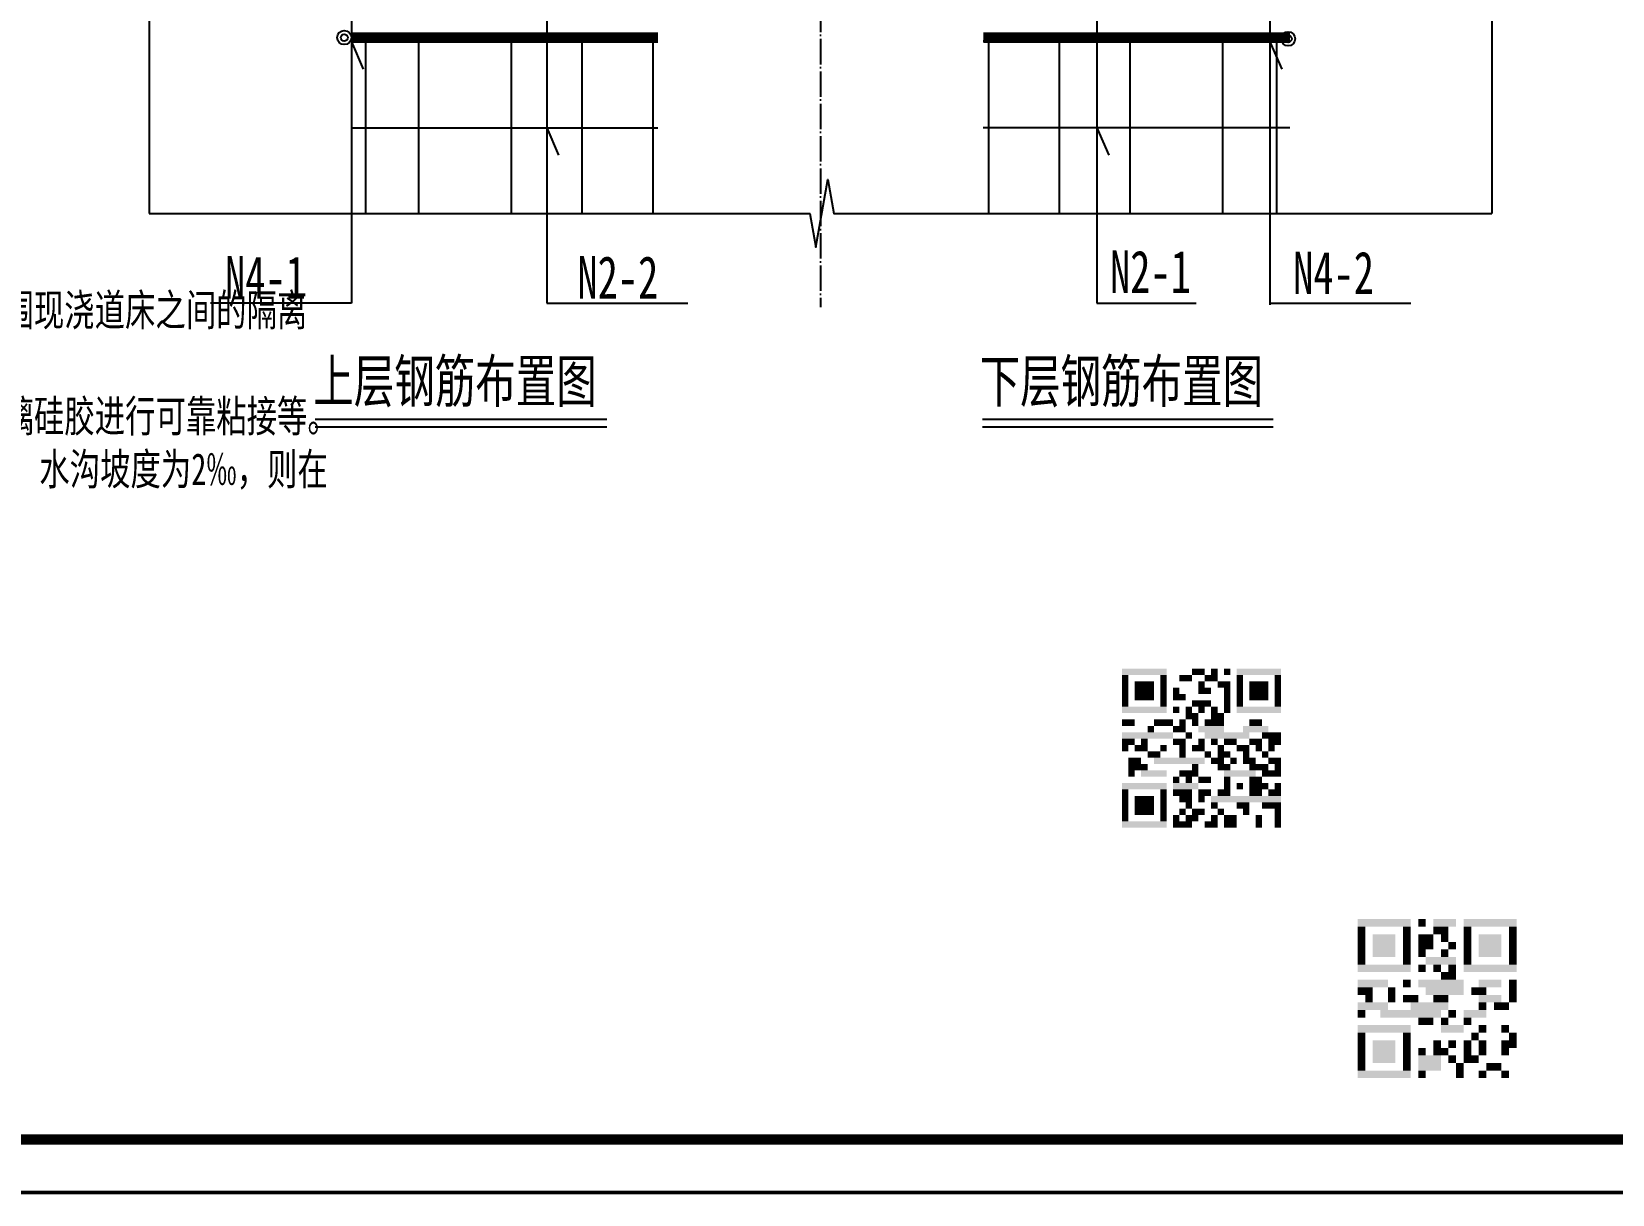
# Model space of a CAD drawing. Header units: millimetres. Extents: x -1537 to 20523, y -39880 to -29629.
# Drawn here: x 9872 to 14343, y -39880 to -36590 of the extents above; entities that cross this region are included whole.
import ezdxf
from ezdxf.enums import TextEntityAlignment as Align

# ---------------------------------------------------------------- set-up
doc = ezdxf.new("R2010")
doc.units = ezdxf.units.MM
doc.linetypes.add('ACAD_ISO04W100', pattern=[30.5, 24, -3, 0.5, -3])
for name, color, linetype in [('Axes', 7, 'ACAD_ISO04W100'), ('BZ', 7, 'Continuous'), ('GesoftDrawFrameFrameBlockLayer', 7, 'Continuous'), ('GesoftDrawFrameInLineLayer', 85, 'Continuous'), ('GesoftDrawFrameOutLineLayer', 180, 'Continuous'), ('GesoftDrawFrameTitleLayer', 7, 'Continuous'), ('Wall-混凝土墙', 200, 'Continuous'), ('Z☆09 辅助线', 60, 'Continuous'), ('尺寸标注', 7, 'Continuous'), ('标注', 3, 'Continuous'), ('钢筋', 4, 'Continuous')]:
    doc.layers.add(name, color=color, linetype=linetype)
doc.styles.add('宋体样式', font='SimSun.ttf', dxfattribs={"width": 0.8})
doc.styles.add('宋体样式宽度0.7', font='SimSun.ttf', dxfattribs={"width": 0.7})
doc.styles.add('条形码', font='BC_C39.FBC', dxfattribs={"height": 11})

# ---------------------------------------------------------------- blocks, each defined once
blk = doc.blocks.new('0.75_ffb4e8d4558ec0704e1d2cd9ca1a2cbc')
at = {"layer": 'GesoftDrawFrameInLineLayer', "color": 0, "const_width": 1}
blk.add_lwpolyline([(0, 0), (0, 287), (-705, 287), (-705, 0), (0, 0)], dxfattribs=at)
at = {"layer": 'GesoftDrawFrameOutLineLayer', "color": 0, "const_width": 0.35}
blk.add_lwpolyline([(5, -5), (5, 292), (-730, 292), (-730, -5), (5, -5)], dxfattribs=at)
blk = doc.blocks.new('GESOFT00000000NEW_049a35bf7f0736cc4250df00ece10f93_ffb4e8d4558ec0704e1d2cd9ca1a2cbc_2e1cf7a908f61d0b50dc33cccab90907')
at = {"color": 0}
for points in [[(-247.07, 44.41), (-242.87, 44.41), (-247.07, 43.81), (-242.87, 43.81)], [(-247.07, 43.81), (-246.47, 43.81), (-247.07, 43.21), (-246.47, 43.21)], [(-243.47, 43.81), (-242.87, 43.81), (-243.47, 43.21), (-242.87, 43.21)], [(-241.67, 43.81), (-240.47, 43.81), (-241.67, 43.21), (-240.47, 43.21)], [(-240.47, 44.41), (-239.27, 44.41), (-240.47, 43.81), (-239.27, 43.81)], [(-239.27, 43.81), (-238.07, 43.81), (-239.27, 43.21), (-238.07, 43.21)], [(-238.67, 44.41), (-238.07, 44.41), (-238.67, 43.81), (-238.07, 43.81)], [(-237.47, 44.41), (-236.87, 44.41), (-237.47, 43.81), (-236.87, 43.81)], [(-236.27, 44.41), (-232.07, 44.41), (-236.27, 43.81), (-232.07, 43.81)], [(-236.27, 43.81), (-235.67, 43.81), (-236.27, 43.21), (-235.67, 43.21)], [(-232.67, 43.81), (-232.07, 43.81), (-232.67, 43.21), (-232.07, 43.21)], [(-247.07, 43.21), (-246.47, 43.21), (-247.07, 42.61), (-246.47, 42.61)], [(-247.07, 42.61), (-246.47, 42.61), (-247.07, 42.01), (-246.47, 42.01)], [(-247.07, 42.01), (-246.47, 42.01), (-247.07, 41.41), (-246.47, 41.41)], [(-245.87, 43.21), (-244.07, 43.21), (-245.87, 42.61), (-244.07, 42.61)], [(-245.87, 42.61), (-244.07, 42.61), (-245.87, 42.01), (-244.07, 42.01)], [(-245.87, 42.01), (-244.07, 42.01), (-245.87, 41.41), (-244.07, 41.41)], [(-243.47, 43.21), (-242.87, 43.21), (-243.47, 42.61), (-242.87, 42.61)], [(-243.47, 42.61), (-242.87, 42.61), (-243.47, 42.01), (-242.87, 42.01)], [(-243.47, 42.01), (-242.87, 42.01), (-243.47, 41.41), (-242.87, 41.41)], [(-242.27, 42.61), (-241.67, 42.61), (-242.27, 42.01), (-241.67, 42.01)], [(-242.27, 42.01), (-241.07, 42.01), (-242.27, 41.41), (-241.07, 41.41)], [(-239.87, 43.21), (-239.27, 43.21), (-239.87, 42.61), (-239.27, 42.61)], [(-239.87, 42.61), (-238.67, 42.61), (-239.87, 42.01), (-238.67, 42.01)], [(-238.07, 43.21), (-236.87, 43.21), (-238.07, 42.61), (-236.87, 42.61)], [(-237.47, 42.61), (-236.87, 42.61), (-237.47, 42.01), (-236.87, 42.01)], [(-237.47, 42.01), (-236.87, 42.01), (-237.47, 41.41), (-236.87, 41.41)], [(-236.27, 43.21), (-235.67, 43.21), (-236.27, 42.61), (-235.67, 42.61)], [(-236.27, 42.61), (-235.67, 42.61), (-236.27, 42.01), (-235.67, 42.01)], [(-236.27, 42.01), (-235.67, 42.01), (-236.27, 41.41), (-235.67, 41.41)], [(-235.07, 43.21), (-233.27, 43.21), (-235.07, 42.61), (-233.27, 42.61)], [(-235.07, 42.61), (-233.27, 42.61), (-235.07, 42.01), (-233.27, 42.01)], [(-235.07, 42.01), (-233.27, 42.01), (-235.07, 41.41), (-233.27, 41.41)], [(-232.67, 43.21), (-232.07, 43.21), (-232.67, 42.61), (-232.07, 42.61)], [(-232.67, 42.61), (-232.07, 42.61), (-232.67, 42.01), (-232.07, 42.01)], [(-232.67, 42.01), (-232.07, 42.01), (-232.67, 41.41), (-232.07, 41.41)], [(-247.07, 41.41), (-246.47, 41.41), (-247.07, 40.81), (-246.47, 40.81)], [(-247.07, 40.81), (-242.87, 40.81), (-247.07, 40.21), (-242.87, 40.21)], [(-243.47, 41.41), (-242.87, 41.41), (-243.47, 40.81), (-242.87, 40.81)], [(-242.27, 40.81), (-241.67, 40.81), (-242.27, 40.21), (-241.67, 40.21)], [(-241.07, 40.81), (-240.47, 40.81), (-241.07, 40.21), (-240.47, 40.21)], [(-240.47, 41.41), (-238.67, 41.41), (-240.47, 40.81), (-238.67, 40.81)], [(-239.87, 40.81), (-239.27, 40.81), (-239.87, 40.21), (-239.27, 40.21)], [(-238.67, 40.81), (-238.07, 40.81), (-238.67, 40.21), (-238.07, 40.21)], [(-237.47, 41.41), (-236.87, 41.41), (-237.47, 40.81), (-236.87, 40.81)], [(-237.47, 40.81), (-236.87, 40.81), (-237.47, 40.21), (-236.87, 40.21)], [(-236.27, 41.41), (-235.67, 41.41), (-236.27, 40.81), (-235.67, 40.81)], [(-236.27, 40.81), (-232.07, 40.81), (-236.27, 40.21), (-232.07, 40.21)], [(-232.67, 41.41), (-232.07, 41.41), (-232.67, 40.81), (-232.07, 40.81)], [(-247.07, 39.61), (-245.87, 39.61), (-247.07, 39.01), (-245.87, 39.01)], [(-244.67, 39.01), (-244.07, 39.01), (-244.67, 38.41), (-244.07, 38.41)], [(-244.07, 39.61), (-242.27, 39.61), (-244.07, 39.01), (-242.27, 39.01)], [(-242.27, 39.01), (-241.07, 39.01), (-242.27, 38.41), (-241.07, 38.41)], [(-241.67, 39.61), (-241.07, 39.61), (-241.67, 39.01), (-241.07, 39.01)], [(-241.07, 40.21), (-239.87, 40.21), (-241.07, 39.61), (-239.87, 39.61)], [(-240.47, 39.61), (-239.87, 39.61), (-240.47, 39.01), (-239.87, 39.01)], [(-239.87, 39.01), (-237.47, 39.01), (-239.87, 38.41), (-237.47, 38.41)], [(-239.27, 39.61), (-237.47, 39.61), (-239.27, 39.01), (-237.47, 39.01)], [(-238.67, 40.21), (-237.47, 40.21), (-238.67, 39.61), (-237.47, 39.61)], [(-235.67, 39.01), (-233.27, 39.01), (-235.67, 38.41), (-233.27, 38.41)], [(-235.07, 39.61), (-233.87, 39.61), (-235.07, 39.01), (-233.87, 39.01)], [(-247.07, 38.41), (-242.27, 38.41), (-247.07, 37.81), (-242.27, 37.81)], [(-247.07, 37.81), (-245.87, 37.81), (-247.07, 37.21), (-245.87, 37.21)], [(-245.27, 37.81), (-244.67, 37.81), (-245.27, 37.21), (-244.67, 37.21)], [(-242.27, 37.81), (-241.07, 37.81), (-242.27, 37.21), (-241.07, 37.21)], [(-241.07, 38.41), (-240.47, 38.41), (-241.07, 37.81), (-240.47, 37.81)], [(-239.87, 37.81), (-239.27, 37.81), (-239.87, 37.21), (-239.27, 37.21)], [(-239.27, 38.41), (-235.07, 38.41), (-239.27, 37.81), (-235.07, 37.81)], [(-238.67, 37.81), (-238.07, 37.81), (-238.67, 37.21), (-238.07, 37.21)], [(-237.47, 37.81), (-236.27, 37.81), (-237.47, 37.21), (-236.27, 37.21)], [(-235.07, 37.81), (-233.87, 37.81), (-235.07, 37.21), (-233.87, 37.21)], [(-233.87, 38.41), (-232.07, 38.41), (-233.87, 37.81), (-232.07, 37.81)], [(-233.27, 37.81), (-232.07, 37.81), (-233.27, 37.21), (-232.07, 37.21)], [(-247.07, 37.21), (-246.47, 37.21), (-247.07, 36.61), (-246.47, 36.61)], [(-246.47, 36.01), (-245.27, 36.01), (-246.47, 35.41), (-245.27, 35.41)], [(-245.87, 37.21), (-244.67, 37.21), (-245.87, 36.61), (-244.67, 36.61)], [(-244.67, 36.61), (-243.47, 36.61), (-244.67, 36.01), (-243.47, 36.01)], [(-244.07, 36.01), (-239.27, 36.01), (-244.07, 35.41), (-239.27, 35.41)], [(-243.47, 37.21), (-242.87, 37.21), (-243.47, 36.61), (-242.87, 36.61)], [(-241.67, 37.21), (-241.07, 37.21), (-241.67, 36.61), (-241.07, 36.61)], [(-241.67, 36.61), (-241.07, 36.61), (-241.67, 36.01), (-241.07, 36.01)], [(-240.47, 37.21), (-239.27, 37.21), (-240.47, 36.61), (-239.27, 36.61)], [(-239.27, 36.61), (-238.67, 36.61), (-239.27, 36.01), (-238.67, 36.01)], [(-238.67, 36.01), (-237.47, 36.01), (-238.67, 35.41), (-237.47, 35.41)], [(-238.07, 37.21), (-237.47, 37.21), (-238.07, 36.61), (-237.47, 36.61)], [(-238.07, 36.61), (-236.87, 36.61), (-238.07, 36.01), (-236.87, 36.01)], [(-236.87, 36.01), (-236.27, 36.01), (-236.87, 35.41), (-236.27, 35.41)], [(-236.27, 37.21), (-235.07, 37.21), (-236.27, 36.61), (-235.07, 36.61)], [(-235.67, 36.61), (-235.07, 36.61), (-235.67, 36.01), (-235.07, 36.01)], [(-235.67, 36.01), (-234.47, 36.01), (-235.67, 35.41), (-234.47, 35.41)], [(-234.47, 37.21), (-233.87, 37.21), (-234.47, 36.61), (-233.87, 36.61)], [(-233.87, 36.61), (-233.27, 36.61), (-233.87, 36.01), (-233.27, 36.01)], [(-233.27, 37.21), (-232.67, 37.21), (-233.27, 36.61), (-232.67, 36.61)], [(-233.27, 36.01), (-232.07, 36.01), (-233.27, 35.41), (-232.07, 35.41)], [(-246.47, 35.41), (-244.67, 35.41), (-246.47, 34.81), (-244.67, 34.81)], [(-246.47, 34.81), (-245.87, 34.81), (-246.47, 34.21), (-245.87, 34.21)], [(-245.27, 34.81), (-242.87, 34.81), (-245.27, 34.21), (-242.87, 34.21)], [(-241.67, 34.81), (-239.87, 34.81), (-241.67, 34.21), (-239.87, 34.21)], [(-240.47, 35.41), (-239.87, 35.41), (-240.47, 34.81), (-239.87, 34.81)], [(-238.07, 35.41), (-236.87, 35.41), (-238.07, 34.81), (-236.87, 34.81)], [(-237.47, 34.81), (-234.47, 34.81), (-237.47, 34.21), (-234.47, 34.21)], [(-235.07, 35.41), (-233.27, 35.41), (-235.07, 34.81), (-233.27, 34.81)], [(-233.87, 34.81), (-232.07, 34.81), (-233.87, 34.21), (-232.07, 34.21)], [(-232.67, 35.41), (-232.07, 35.41), (-232.67, 34.81), (-232.07, 34.81)], [(-247.07, 33.61), (-242.87, 33.61), (-247.07, 33.01), (-242.87, 33.01)], [(-247.07, 33.01), (-246.47, 33.01), (-247.07, 32.41), (-246.47, 32.41)], [(-243.47, 33.01), (-242.87, 33.01), (-243.47, 32.41), (-242.87, 32.41)], [(-242.27, 34.21), (-241.67, 34.21), (-242.27, 33.61), (-241.67, 33.61)], [(-242.27, 33.61), (-239.87, 33.61), (-242.27, 33.01), (-239.87, 33.01)], [(-242.27, 33.01), (-240.47, 33.01), (-242.27, 32.41), (-240.47, 32.41)], [(-241.07, 34.21), (-240.47, 34.21), (-241.07, 33.61), (-240.47, 33.61)], [(-239.87, 34.21), (-238.67, 34.21), (-239.87, 33.61), (-238.67, 33.61)], [(-239.87, 33.01), (-238.67, 33.01), (-239.87, 32.41), (-238.67, 32.41)], [(-238.07, 33.01), (-236.87, 33.01), (-238.07, 32.41), (-236.87, 32.41)], [(-237.47, 34.21), (-236.87, 34.21), (-237.47, 33.61), (-236.87, 33.61)], [(-237.47, 33.61), (-236.87, 33.61), (-237.47, 33.01), (-236.87, 33.01)], [(-236.27, 33.61), (-235.67, 33.61), (-236.27, 33.01), (-235.67, 33.01)], [(-235.07, 34.21), (-233.87, 34.21), (-235.07, 33.61), (-233.87, 33.61)], [(-235.07, 33.61), (-233.27, 33.61), (-235.07, 33.01), (-233.27, 33.01)], [(-235.07, 33.01), (-233.87, 33.01), (-235.07, 32.41), (-233.87, 32.41)], [(-233.27, 33.01), (-232.07, 33.01), (-233.27, 32.41), (-232.07, 32.41)], [(-232.67, 33.61), (-232.07, 33.61), (-232.67, 33.01), (-232.07, 33.01)], [(-247.07, 32.41), (-246.47, 32.41), (-247.07, 31.81), (-246.47, 31.81)], [(-247.07, 31.81), (-246.47, 31.81), (-247.07, 31.21), (-246.47, 31.21)], [(-245.87, 32.41), (-244.07, 32.41), (-245.87, 31.81), (-244.07, 31.81)], [(-245.87, 31.81), (-244.07, 31.81), (-245.87, 31.21), (-244.07, 31.21)], [(-243.47, 32.41), (-242.87, 32.41), (-243.47, 31.81), (-242.87, 31.81)], [(-243.47, 31.81), (-242.87, 31.81), (-243.47, 31.21), (-242.87, 31.21)], [(-241.67, 32.41), (-240.47, 32.41), (-241.67, 31.81), (-240.47, 31.81)], [(-241.07, 31.81), (-240.47, 31.81), (-241.07, 31.21), (-240.47, 31.21)], [(-239.87, 32.41), (-239.27, 32.41), (-239.87, 31.81), (-239.27, 31.81)], [(-238.67, 32.41), (-232.07, 32.41), (-238.67, 31.81), (-232.07, 31.81)], [(-238.67, 31.81), (-238.07, 31.81), (-238.67, 31.21), (-238.07, 31.21)], [(-236.27, 31.81), (-235.07, 31.81), (-236.27, 31.21), (-235.07, 31.21)], [(-233.87, 31.81), (-232.07, 31.81), (-233.87, 31.21), (-232.07, 31.21)], [(-247.07, 31.21), (-246.47, 31.21), (-247.07, 30.61), (-246.47, 30.61)], [(-247.07, 30.61), (-246.47, 30.61), (-247.07, 30.01), (-246.47, 30.01)], [(-247.07, 30.01), (-242.87, 30.01), (-247.07, 29.41), (-242.87, 29.41)], [(-245.87, 31.21), (-244.07, 31.21), (-245.87, 30.61), (-244.07, 30.61)], [(-243.47, 31.21), (-242.87, 31.21), (-243.47, 30.61), (-242.87, 30.61)], [(-243.47, 30.61), (-242.87, 30.61), (-243.47, 30.01), (-242.87, 30.01)], [(-242.27, 30.61), (-241.67, 30.61), (-242.27, 30.01), (-241.67, 30.01)], [(-242.27, 30.01), (-240.47, 30.01), (-242.27, 29.41), (-240.47, 29.41)], [(-241.67, 31.21), (-241.07, 31.21), (-241.67, 30.61), (-241.07, 30.61)], [(-241.07, 30.61), (-239.87, 30.61), (-241.07, 30.01), (-239.87, 30.01)], [(-240.47, 31.21), (-239.27, 31.21), (-240.47, 30.61), (-239.27, 30.61)], [(-239.27, 30.01), (-238.07, 30.01), (-239.27, 29.41), (-238.07, 29.41)], [(-238.67, 30.61), (-238.07, 30.61), (-238.67, 30.01), (-238.07, 30.01)], [(-238.07, 31.21), (-237.47, 31.21), (-238.07, 30.61), (-237.47, 30.61)], [(-237.47, 30.61), (-236.27, 30.61), (-237.47, 30.01), (-236.27, 30.01)], [(-237.47, 30.01), (-236.27, 30.01), (-237.47, 29.41), (-236.27, 29.41)], [(-235.67, 31.21), (-235.07, 31.21), (-235.67, 30.61), (-235.07, 30.61)], [(-234.47, 30.61), (-233.87, 30.61), (-234.47, 30.01), (-233.87, 30.01)], [(-234.47, 30.01), (-233.87, 30.01), (-234.47, 29.41), (-233.87, 29.41)], [(-232.67, 31.21), (-232.07, 31.21), (-232.67, 30.61), (-232.07, 30.61)], [(-232.67, 30.61), (-232.07, 30.61), (-232.67, 30.01), (-232.07, 30.01)], [(-232.67, 30.01), (-232.07, 30.01), (-232.67, 29.41), (-232.07, 29.41)], [(-224.87, 20.79), (-219.87, 20.79), (-224.87, 20.07), (-219.87, 20.07)], [(-224.87, 20.07), (-224.15, 20.07), (-224.87, 19.36), (-224.15, 19.36)], [(-220.58, 20.07), (-219.87, 20.07), (-220.58, 19.36), (-219.87, 19.36)], [(-219.15, 20.79), (-218.44, 20.79), (-219.15, 20.07), (-218.44, 20.07)], [(-217.72, 20.79), (-215.58, 20.79), (-217.72, 20.07), (-215.58, 20.07)], [(-217.72, 20.07), (-216.3, 20.07), (-217.72, 19.36), (-216.3, 19.36)], [(-214.87, 20.79), (-209.87, 20.79), (-214.87, 20.07), (-209.87, 20.07)], [(-214.87, 20.07), (-214.15, 20.07), (-214.87, 19.36), (-214.15, 19.36)], [(-210.58, 20.07), (-209.87, 20.07), (-210.58, 19.36), (-209.87, 19.36)], [(-224.87, 19.36), (-224.15, 19.36), (-224.87, 18.64), (-224.15, 18.64)], [(-224.87, 18.64), (-224.15, 18.64), (-224.87, 17.93), (-224.15, 17.93)], [(-224.87, 17.93), (-224.15, 17.93), (-224.87, 17.21), (-224.15, 17.21)], [(-223.44, 19.36), (-221.3, 19.36), (-223.44, 18.64), (-221.3, 18.64)], [(-223.44, 18.64), (-221.3, 18.64), (-223.44, 17.93), (-221.3, 17.93)], [(-223.44, 17.93), (-221.3, 17.93), (-223.44, 17.21), (-221.3, 17.21)], [(-220.58, 19.36), (-219.87, 19.36), (-220.58, 18.64), (-219.87, 18.64)], [(-220.58, 18.64), (-219.87, 18.64), (-220.58, 17.93), (-219.87, 17.93)], [(-220.58, 17.93), (-219.87, 17.93), (-220.58, 17.21), (-219.87, 17.21)], [(-219.15, 19.36), (-217.72, 19.36), (-219.15, 18.64), (-217.72, 18.64)], [(-219.15, 18.64), (-217.72, 18.64), (-219.15, 17.93), (-217.72, 17.93)], [(-219.15, 17.93), (-218.44, 17.93), (-219.15, 17.21), (-218.44, 17.21)], [(-217.01, 19.36), (-216.3, 19.36), (-217.01, 18.64), (-216.3, 18.64)], [(-217.01, 17.93), (-216.3, 17.93), (-217.01, 17.21), (-216.3, 17.21)], [(-216.3, 18.64), (-215.58, 18.64), (-216.3, 17.93), (-215.58, 17.93)], [(-214.87, 19.36), (-214.15, 19.36), (-214.87, 18.64), (-214.15, 18.64)], [(-214.87, 18.64), (-214.15, 18.64), (-214.87, 17.93), (-214.15, 17.93)], [(-214.87, 17.93), (-214.15, 17.93), (-214.87, 17.21), (-214.15, 17.21)], [(-213.44, 19.36), (-211.3, 19.36), (-213.44, 18.64), (-211.3, 18.64)], [(-213.44, 18.64), (-211.3, 18.64), (-213.44, 17.93), (-211.3, 17.93)], [(-213.44, 17.93), (-211.3, 17.93), (-213.44, 17.21), (-211.3, 17.21)], [(-210.58, 19.36), (-209.87, 19.36), (-210.58, 18.64), (-209.87, 18.64)], [(-210.58, 18.64), (-209.87, 18.64), (-210.58, 17.93), (-209.87, 17.93)], [(-210.58, 17.93), (-209.87, 17.93), (-210.58, 17.21), (-209.87, 17.21)], [(-224.87, 17.21), (-224.15, 17.21), (-224.87, 16.5), (-224.15, 16.5)], [(-224.87, 16.5), (-219.87, 16.5), (-224.87, 15.79), (-219.87, 15.79)], [(-220.58, 17.21), (-219.87, 17.21), (-220.58, 16.5), (-219.87, 16.5)], [(-219.15, 16.5), (-218.44, 16.5), (-219.15, 15.79), (-218.44, 15.79)], [(-218.44, 17.21), (-215.58, 17.21), (-218.44, 16.5), (-215.58, 16.5)], [(-217.72, 16.5), (-217.01, 16.5), (-217.72, 15.79), (-217.01, 15.79)], [(-216.3, 16.5), (-215.58, 16.5), (-216.3, 15.79), (-215.58, 15.79)], [(-214.87, 17.21), (-214.15, 17.21), (-214.87, 16.5), (-214.15, 16.5)], [(-214.87, 16.5), (-209.87, 16.5), (-214.87, 15.79), (-209.87, 15.79)], [(-210.58, 17.21), (-209.87, 17.21), (-210.58, 16.5), (-209.87, 16.5)], [(-224.87, 15.07), (-222.01, 15.07), (-224.87, 14.36), (-222.01, 14.36)], [(-220.58, 15.07), (-219.87, 15.07), (-220.58, 14.36), (-219.87, 14.36)], [(-219.15, 15.07), (-214.87, 15.07), (-219.15, 14.36), (-214.87, 14.36)], [(-217.01, 15.79), (-215.58, 15.79), (-217.01, 15.07), (-215.58, 15.07)], [(-213.44, 15.07), (-211.3, 15.07), (-213.44, 14.36), (-211.3, 14.36)], [(-210.58, 15.07), (-209.87, 15.07), (-210.58, 14.36), (-209.87, 14.36)], [(-224.87, 14.36), (-223.44, 14.36), (-224.87, 13.64), (-223.44, 13.64)], [(-224.15, 13.64), (-223.44, 13.64), (-224.15, 12.93), (-223.44, 12.93)], [(-222.01, 14.36), (-221.3, 14.36), (-222.01, 13.64), (-221.3, 13.64)], [(-222.01, 13.64), (-221.3, 13.64), (-222.01, 12.93), (-221.3, 12.93)], [(-220.58, 13.64), (-219.15, 13.64), (-220.58, 12.93), (-219.15, 12.93)], [(-218.44, 14.36), (-214.87, 14.36), (-218.44, 13.64), (-214.87, 13.64)], [(-217.72, 13.64), (-216.3, 13.64), (-217.72, 12.93), (-216.3, 12.93)], [(-214.15, 14.36), (-212.72, 14.36), (-214.15, 13.64), (-212.72, 13.64)], [(-213.44, 13.64), (-211.3, 13.64), (-213.44, 12.93), (-211.3, 12.93)], [(-210.58, 14.36), (-209.87, 14.36), (-210.58, 13.64), (-209.87, 13.64)], [(-210.58, 13.64), (-209.87, 13.64), (-210.58, 12.93), (-209.87, 12.93)], [(-224.87, 12.93), (-222.01, 12.93), (-224.87, 12.21), (-222.01, 12.21)], [(-224.87, 12.21), (-224.15, 12.21), (-224.87, 11.5), (-224.15, 11.5)], [(-222.72, 12.21), (-217.01, 12.21), (-222.72, 11.5), (-217.01, 11.5)], [(-219.87, 12.93), (-216.3, 12.93), (-219.87, 12.21), (-216.3, 12.21)], [(-216.3, 12.21), (-215.58, 12.21), (-216.3, 11.5), (-215.58, 11.5)], [(-214.87, 12.21), (-212.72, 12.21), (-214.87, 11.5), (-212.72, 11.5)], [(-213.44, 12.93), (-212.72, 12.93), (-213.44, 12.21), (-212.72, 12.21)], [(-212.01, 12.93), (-210.58, 12.93), (-212.01, 12.21), (-210.58, 12.21)], [(-224.87, 10.79), (-219.87, 10.79), (-224.87, 10.07), (-219.87, 10.07)], [(-219.15, 11.5), (-217.72, 11.5), (-219.15, 10.79), (-217.72, 10.79)], [(-217.01, 11.5), (-216.3, 11.5), (-217.01, 10.79), (-216.3, 10.79)], [(-217.01, 10.79), (-214.87, 10.79), (-217.01, 10.07), (-214.87, 10.07)], [(-214.87, 11.5), (-214.15, 11.5), (-214.87, 10.79), (-214.15, 10.79)], [(-213.44, 10.79), (-212.72, 10.79), (-213.44, 10.07), (-212.72, 10.07)], [(-211.3, 10.79), (-210.58, 10.79), (-211.3, 10.07), (-210.58, 10.07)], [(-224.87, 10.07), (-224.15, 10.07), (-224.87, 9.36), (-224.15, 9.36)], [(-224.87, 9.36), (-224.15, 9.36), (-224.87, 8.64), (-224.15, 8.64)], [(-223.44, 9.36), (-221.3, 9.36), (-223.44, 8.64), (-221.3, 8.64)], [(-220.58, 10.07), (-219.87, 10.07), (-220.58, 9.36), (-219.87, 9.36)], [(-220.58, 9.36), (-219.87, 9.36), (-220.58, 8.64), (-219.87, 8.64)], [(-217.72, 9.36), (-217.01, 9.36), (-217.72, 8.64), (-217.01, 8.64)], [(-216.3, 9.36), (-215.58, 9.36), (-216.3, 8.64), (-215.58, 8.64)], [(-214.87, 9.36), (-214.15, 9.36), (-214.87, 8.64), (-214.15, 8.64)], [(-214.15, 10.07), (-213.44, 10.07), (-214.15, 9.36), (-213.44, 9.36)], [(-213.44, 9.36), (-212.72, 9.36), (-213.44, 8.64), (-212.72, 8.64)], [(-211.3, 9.36), (-209.87, 9.36), (-211.3, 8.64), (-209.87, 8.64)], [(-210.58, 10.07), (-209.87, 10.07), (-210.58, 9.36), (-209.87, 9.36)], [(-224.87, 8.64), (-224.15, 8.64), (-224.87, 7.93), (-224.15, 7.93)], [(-224.87, 7.93), (-224.15, 7.93), (-224.87, 7.21), (-224.15, 7.21)], [(-223.44, 8.64), (-221.3, 8.64), (-223.44, 7.93), (-221.3, 7.93)], [(-223.44, 7.93), (-221.3, 7.93), (-223.44, 7.21), (-221.3, 7.21)], [(-220.58, 8.64), (-219.87, 8.64), (-220.58, 7.93), (-219.87, 7.93)], [(-220.58, 7.93), (-219.87, 7.93), (-220.58, 7.21), (-219.87, 7.21)], [(-219.15, 8.64), (-218.44, 8.64), (-219.15, 7.93), (-218.44, 7.93)], [(-219.15, 7.93), (-217.01, 7.93), (-219.15, 7.21), (-217.01, 7.21)], [(-217.72, 8.64), (-216.3, 8.64), (-217.72, 7.93), (-216.3, 7.93)], [(-216.3, 7.93), (-215.58, 7.93), (-216.3, 7.21), (-215.58, 7.21)], [(-214.87, 8.64), (-214.15, 8.64), (-214.87, 7.93), (-214.15, 7.93)], [(-214.87, 7.93), (-213.44, 7.93), (-214.87, 7.21), (-213.44, 7.21)], [(-213.44, 8.64), (-212.72, 8.64), (-213.44, 7.93), (-212.72, 7.93)], [(-211.3, 8.64), (-210.58, 8.64), (-211.3, 7.93), (-210.58, 7.93)], [(-224.87, 7.21), (-224.15, 7.21), (-224.87, 6.5), (-224.15, 6.5)], [(-224.87, 6.5), (-219.87, 6.5), (-224.87, 5.79), (-219.87, 5.79)], [(-220.58, 7.21), (-219.87, 7.21), (-220.58, 6.5), (-219.87, 6.5)], [(-219.15, 7.21), (-217.01, 7.21), (-219.15, 6.5), (-217.01, 6.5)], [(-219.15, 6.5), (-218.44, 6.5), (-219.15, 5.79), (-218.44, 5.79)], [(-215.58, 7.21), (-214.87, 7.21), (-215.58, 6.5), (-214.87, 6.5)], [(-215.58, 6.5), (-214.87, 6.5), (-215.58, 5.79), (-214.87, 5.79)], [(-213.44, 6.5), (-212.72, 6.5), (-213.44, 5.79), (-212.72, 5.79)], [(-212.72, 7.21), (-211.3, 7.21), (-212.72, 6.5), (-211.3, 6.5)], [(-211.3, 6.5), (-210.58, 6.5), (-211.3, 5.79), (-210.58, 5.79)]]:
    blk.add_solid(points, dxfattribs=at)
at = {"layer": 'GesoftDrawFrameFrameBlockLayer'}
blk.add_blockref('0.75_ffb4e8d4558ec0704e1d2cd9ca1a2cbc', (0, 0), dxfattribs=at)
at = {"layer": 'GesoftDrawFrameTitleLayer', "color": 7, "style": '条形码', "width": 2}
blk.add_attdef('BARCODE', (-2.8, 60.5), '', height=6, rotation=90, dxfattribs=at)
at = {"layer": 'GesoftDrawFrameTitleLayer', "style": '宋体样式'}
for tag, height, width, p in [('GCMC0', 3.6, 0.8, (-40, 43.4)), ('SHEJI', 2.5, 0.8, (-154, 35.2)), ('SHEJI2', 2.5, 0.8, (-137.76, 35.27)), ('SJJD', 2.5, 0.8, (-14, 34.4)), ('JIAOHE', 2.5, 0.8, (-154, 28.8)), ('JIAOHE2', 2.5, 0.8, (-137.61, 28.83)), ('VERSION0', 2.5, 0.8, (-14, 26.4)), ('ZTSD', 2.5, 0.8, (-190, 24)), ('CEMING', 4, 0.7, (-84, 22.59)), ('ZYFZR1', 2.5, 0.8, (-154, 22.4)), ('ZYFZR2', 2.5, 0.8, (-137.76, 22.24)), ('BILI', 2.5, 0.8, (-14, 18.4)), ('XMFZR1', 2.5, 0.8, (-154, 16)), ('XMFZR2', 2.5, 0.8, (-137.98, 16.22)), ('DOCNAME0', 3.5, 0.9, (-84, 13.27)), ('SENHE', 2.5, 0.8, (-154, 9.6)), ('SENHE2', 2.5, 0.8, (-137.41, 9.52)), ('DOCNAME2', 3.5, 0.9, (-84, 9.42)), ('RIQI', 2.5, 0.8, (-14, 10.4)), ('XTSD', 2.5, 0.8, (-190, 4.8)), ('SENDING', 2.5, 0.8, (-154, 3.2)), ('SENDING2', 2.5, 0.8, (-137.41, 3.81)), ('TUHAO', 2.5, 0.8, (-91.5, 3.2)), ('PROJECTNO', 2.5, 0.8, (-47.5, 3.2)), ('PAGENUMBER', 2.5, 0.8, (-31.78, 3.83)), ('PAGECOUNT', 2.5, 0.8, (-10.8, 3.83))]:
    blk.add_attdef(tag, text='', height=height, dxfattribs=dict(at, width=width)).set_placement(p, align=Align.MIDDLE_CENTER)
blk.add_attdef('PIANMING', text='', height=4, dxfattribs=at).set_placement((-84, 31.09), align=Align.MIDDLE_CENTER)

msp = doc.modelspace()

# ---------------------------------------------------------------- linework, layer by layer
for centre, radius in [((10756.17953, -36607.01782), 20), ((10756.17953, -36607.01782), 10), ((13425.70842, -36610.48888), 20), ((13425.70842, -36610.48888), 10)]:
    msp.add_circle(centre, radius)
at = {"layer": 'Axes', "color": 6, "ltscale": 3}
msp.add_line((12103.41642, -33042.47067), (12103.41642, -37369.20791), dxfattribs=at)
at = {"layer": 'BZ'}
msp.add_lwpolyline([(10204.52958, -37104.36661), (12073.20529, -37104.36661), (12090.07776, -37200.05515), (12123.8227, -37008.67807), (12140.69517, -37104.36661), (14002.30327, -37104.36661)], dxfattribs=at)
at = {"layer": 'Wall-混凝土墙'}
for p, q in [((11328.77324, -33262.01782), (11328.77324, -37358.41807)), ((12884.91446, -33262.01782), (12884.91446, -37358.41807)), ((10776.17953, -33507.01782), (10776.17953, -37358.41807)), ((13374.04617, -33512.01782), (13374.04617, -37363.41807)), ((10776.17953, -36618.96557), (10809.78028, -36696.61352)), ((13374.04617, -36618.96557), (13407.64692, -36696.61352)), ((11328.77324, -36862.01782), (11362.37399, -36939.66577)), ((12884.91446, -36862.01782), (12918.51522, -36939.66577)), ((10776.17953, -37358.41807), (10377.4514, -37358.41807)), ((11328.77324, -37358.41807), (11727.50137, -37358.41807)), ((12884.91446, -37358.41807), (13165.74863, -37358.41807)), ((13374.04617, -37358.41807), (13772.7743, -37358.41807))]:
    msp.add_line(p, q, dxfattribs=at)
at = {"layer": 'Z☆09 辅助线'}
for p, q in [((10204.52958, -33027.42944), (10204.52958, -37104.36661)), ((14002.30327, -33027.42944), (14002.30327, -37104.36661))]:
    msp.add_line(p, q, dxfattribs=at)
at = {"layer": '尺寸标注', "color": 0}
for p, q in [((10674.07667, -37708.36502), (11499.05991, -37708.36502)), ((12561.56188, -37708.36502), (13383.72948, -37708.36502))]:
    msp.add_line(p, q, dxfattribs=at)
for points in [[(10674.07667, -37686.76502), (11499.05991, -37686.76502)], [(12561.56188, -37686.76502), (13383.72948, -37686.76502)]]:
    msp.add_lwpolyline(points, dxfattribs=at)
at = {"layer": '钢筋'}
for p, q in [((10816.41642, -36617.01782), (10816.41642, -37104.36661)), ((10966.41642, -36617.01782), (10966.41642, -37104.36661)), ((11228.41642, -36617.01782), (11228.41642, -37104.36661)), ((11428.41642, -36617.01782), (11428.41642, -37104.36661)), ((11628.41642, -36617.01782), (11628.41642, -37104.36661)), ((13407.71244, -36617.01782), (12563.41642, -36617.01782)), ((12578.41642, -36617.01782), (12578.41642, -37104.36661)), ((12778.41642, -36617.01782), (12778.41642, -37104.36661)), ((12978.41642, -36617.01782), (12978.41642, -37104.36661)), ((13240.41642, -36617.01782), (13240.41642, -37104.36661)), ((13392.71244, -36617.01782), (13392.71244, -37104.36661)), ((10776.17953, -36862.01782), (11643.41642, -36862.01782)), ((13430.65331, -36862.01782), (12563.41642, -36862.01782))]:
    msp.add_line(p, q, dxfattribs=at)
at = {"layer": '钢筋', "const_width": 30}
for points in [[(11643.41642, -36607.01782), (10776.17953, -36607.01782)], [(12563.41642, -36607.01782), (13430.65331, -36607.01782)]]:
    msp.add_lwpolyline(points, dxfattribs=at)

# ---------------------------------------------------------------- block references
at = {"xscale": 30, "yscale": 30, "zscale": 30}
msp.add_blockref('GESOFT00000000NEW_049a35bf7f0736cc4250df00ece10f93_ffb4e8d4558ec0704e1d2cd9ca1a2cbc_2e1cf7a908f61d0b50dc33cccab90907', (20368.09326, -39724.43154), dxfattribs=at)

# ---------------------------------------------------------------- texts
note = msp.add_mtext_dynamic_manual_height_columns('\\A1;注：\\P\\pi-164.9997,l164.9997,t164.9997,247.5;1.^I本图尺寸均以mm计，比例1:30。\\P2.^I本图适用于直线地段{\\A0;冷冻法施工的联络通道前后24m范围内、冷冻法施工的盾构井洞门往盾构一侧48m范围的一般及中等减振地段}。本工程全部联络通道非浮置板道床地段均按铺设可调式框架板考虑。道床两端设厚20mm的伸缩缝，其中框架板宽度范围内（一端2.1m宽，一端2.5m宽）以{\\A0;20mm厚泡沫塑料填充}；框架板宽度范围外以沥青木板填充，并以PTN封顶30mm，中心矩形水沟全断面涂刷3mm厚PTN。\\P3.^I在联络通道设排水埋管时基础的钢筋不断开按实际情况下弯绕避埋管。框架板两侧高出框架板的立面在施工时应特别注意不能向框架板一侧倾斜，必须保持垂直或略向外侧倾斜。可调试框架板中心水沟与两侧半圆形水沟过渡时应注意排水顺坡过渡。\\P4.^I图中有两种钢筋布置图，其中中心水沟深至盾构壁的适用于集水坑地段。{\\A0;当为中等减振道床时，扣件安装高度调整为hmm(一般减振地段为46mm)，N2-1钢筋、N2-2钢筋、N4-1镀锌扁钢、N4-2镀锌扁钢两侧竖肢及N3钢筋各减少(h-46)mm，3m道床块混凝土用量修改为[3*(-0.00374h+1.299)]m³，沥青木板用量修改为(-0.00374h+1.299)㎡，其余均不变。}\\P5.^I框架板的组装顺序:\\P\\pi0,l0,tz;  （1）组装轨排，按图示方法将相邻框架板依次布置。\\P  （2）吊装轨排就位，初步调整好轨道几何形位。\\P  （3）将弹性垫板Ⅰ装入预定位置，采用水泥钉固定入框架板混凝土。\\P', width=5419.4124899, gutter_width=324.35485, heights=[2403.17487, 0], dxfattribs=dict(insert=(-462.35276, -37332.72246), char_height=90, attachment_point=1, style='宋体样式宽度0.7'))
for column, words in zip(note.columns.linked_columns, ['\\A1;  \\P\\P（4）以20mm厚泡沫塑料填充弹性垫板周围缝隙（限位榫侧面应粘贴泡沫板），浇筑周围道床混凝土；应保证框架板与周围现浇道床之间的隔离空隙在任何情况下不得小于10mm。\\P  （5）盖板可后安装，安装时应采取可靠且方便拆卸的固定方式，如就位并将接缝清洁后采用缩合型有机硅灌封胶或玻璃硅胶进行可靠粘接等。{\\A0;\\P\\pi-164.9997,l164.9997,t164.9997,247.5;}6.^I联络通道处可调框架板地段水沟深度为轨面下600mm，区间一般地段水沟深度为轨面下400mm，令线路坡度为a‰，水沟坡度为2‰，则在可调框架板地段顺坡终点设置长度为[(600-400)/(a-2)]m、坡度为2‰的中心水沟道床，以实现过渡。']):
    column.text = words
at = {"layer": '标注', "style": '宋体样式宽度0.7', "width": 0.7}
msp.add_text('N4-1', height=120, rotation=360, dxfattribs=at).set_placement((10419.00736, -37345.20163))
for s, p in [('N2-2', (11415.58248, -37345.20163)), ('N2-1', (12921.96339, -37329.31244)), ('N4-2', (13439.96478, -37332.17312)), ('上层钢筋布置图', (10668.44538, -37638.66446)), ('下层钢筋布置图', (12553.11496, -37638.66446))]:
    msp.add_text(s, height=120, dxfattribs=at).set_placement(p)

doc.saveas('drawing.dxf')
